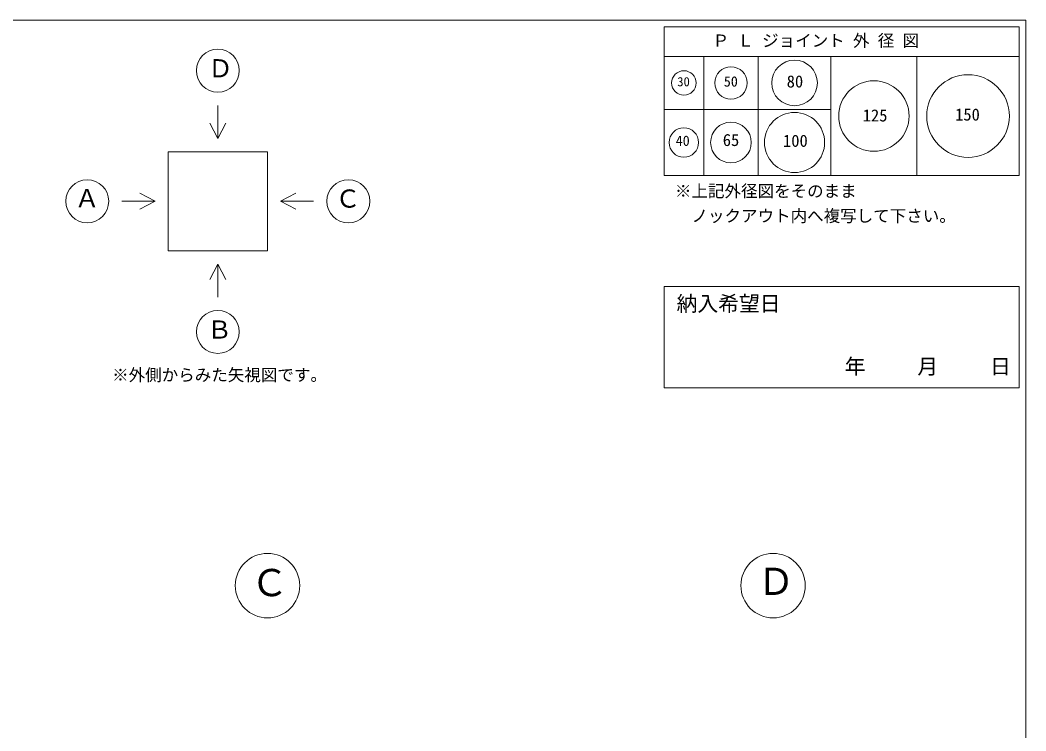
# Model space of a CAD drawing. Units: millimetres, scale not verified. Extents: x -4897 to 18483, y -2289 to 2289.
# Drawn here: x 1840 to 4883, y 139 to 2289 of the extents above; entities that cross this region are included whole.
import ezdxf
from ezdxf.enums import TextEntityAlignment as Align

# ---------------------------------------------------------------- set-up
doc = ezdxf.new("R2010")
doc.units = ezdxf.units.MM
doc.header["$LTSCALE"] = 10
for name, color, linetype, lineweight in [('0-2_waku', 7, 'Continuous', 18), ('0-3_gaikei', 7, 'Continuous', 18), ('0-7_hole', 7, 'Continuous', 18), ('0-D_文字１', 7, 'Continuous', 18)]:
    doc.layers.add(name, color=color, linetype=linetype, lineweight=lineweight)
doc.styles.add('ＭＳ ゴシック', font='')
doc.styles.get('ＭＳ ゴシック').set_extended_font_data('MS Gothic')

msp = doc.modelspace()

# ---------------------------------------------------------------- linework, layer by layer
at = {"layer": '0-2_waku'}
for p, q in [((4883.28, 2288.65), (4883.28, -1986.35)), ((3788.28, 2268.65), (3788.28, 1818.65)), ((3788.28, 2268.65), (4863.28, 2268.65)), ((3788.28, 2268.65), (4863.28, 2268.65)), ((3788.28, 2268.65), (4863.28, 2268.65)), ((3788.28, 2268.65), (3788.28, 1818.65)), ((3788.28, 2268.65), (4863.28, 2268.65)), ((3788.28, 2268.65), (4863.28, 2268.65)), ((3788.28, 2268.65), (4863.28, 2268.65)), ((4863.28, 2268.65), (4863.28, 1818.65)), ((4863.28, 2268.65), (4863.28, 1818.65)), ((3788.28, 2178.65), (4863.28, 2178.65)), ((3908.28, 2178.65), (3908.28, 1818.65)), ((4073.28, 2178.65), (4073.28, 1818.65)), ((4293.28, 2178.65), (4293.28, 1818.65)), ((4553.28, 2178.65), (4553.28, 1818.65)), ((3788.28, 2018.65), (4293.28, 2018.65)), ((3788.28, 1818.65), (4863.28, 1818.65)), ((3788.28, 1818.65), (4863.28, 1818.65)), ((3788.28, 1483.35), (3788.28, 1176.65)), ((3788.28, 1483.35), (4863.28, 1483.35)), ((4863.28, 1483.35), (4863.28, 1176.65)), ((3788.28, 1176.65), (4863.28, 1176.65))]:
    msp.add_line(p, q, dxfattribs=at)
msp.add_lwpolyline([(-1236.72, 2288.65), (4883.28, 2288.65), (4883.28, -1986.35)], dxfattribs=at)
at = {"layer": '0-3_gaikei'}
for p, q in [((2437.89, 2030.87), (2437.89, 1930.87)), ((2437.89, 1930.87), (2413.76, 1977.24)), ((2437.89, 1930.87), (2462.02, 1977.24)), ((2287.89, 1890.87), (2587.89, 1890.87)), ((2287.89, 1890.87), (2287.89, 1590.87)), ((2587.89, 1890.87), (2587.89, 1590.87)), ((2147.89, 1740.87), (2247.89, 1740.87)), ((2247.89, 1740.87), (2201.51, 1764.99)), ((2247.89, 1740.87), (2201.51, 1716.74)), ((2627.89, 1740.87), (2674.27, 1764.99)), ((2287.89, 1590.87), (2587.89, 1590.87)), ((2437.89, 1550.87), (2413.76, 1504.49)), ((2437.89, 1550.87), (2462.02, 1504.49)), ((2437.89, 1450.87), (2437.89, 1550.87))]:
    msp.add_line(p, q, dxfattribs=at)
msp.add_lwpolyline([(2727.89, 1740.87), (2627.89, 1740.87), (2674.27, 1716.74)], dxfattribs=at)
for centre, radius in [((2437.89, 2135.87), 65), ((2042.89, 1740.87), 65), ((2832.89, 1740.87), 65), ((2437.89, 1345.87), 65), ((2588.28, 578.65), 97.5), ((4118.28, 578.65), 97.5)]:
    msp.add_circle(centre, radius, dxfattribs=at)
at = {"layer": '0-7_hole'}
for centre, radius in [((4183.28, 2098.65), 69), ((3848.28, 2098.65), 37), ((3990.78, 2098.65), 49), ((4423.28, 1998.65), 106.5), ((4708.28, 1998.65), 125), ((4183.28, 1918.65), 91), ((3990.78, 1918.65), 61.5), ((3848.28, 1918.65), 44.5)]:
    msp.add_circle(centre, radius, dxfattribs=at)

# ---------------------------------------------------------------- texts
at = {"layer": '0-7_hole', "style": 'ＭＳ ゴシック'}
for s, height, p in [('30', 28.04, (3828.23, 2080.11)), ('50', 31.16, (3969.19, 2078.3)), ('80', 36.66, (4159.46, 2073.96)), ('125', 36.66, (4389.56, 1971.22)), ('150', 36.66, (4669.1, 1973.87)), ('40', 31.16, (3823.56, 1899.05)), ('65', 36.66, (3966, 1896.92)), ('100', 36.66, (4148.34, 1894.47))]:
    msp.add_text(s, height=height, dxfattribs=at).set_placement(p, align=Align.BOTTOM_LEFT)
at = {"layer": '0-D_文字１', "style": 'ＭＳ ゴシック'}
for s, height, p in [('Ｐ Ｌ ジョイント 外 径 図', 36.66, (3935.2, 2197.47)), ('Ｄ', 54.99, (2408.33, 2099)), ('Ａ', 54.99, (2004.64, 1706.48)), ('Ｃ', 54.99, (2794.14, 1705.05)), ('※上記外径図をそのまま', 36.66, (3821.24, 1742.45)), ('\u3000ノックアウト内へ複写して下さい。', 36.66, (3821.24, 1667.45)), ('納入希望日', 46.19, (3826.13, 1394.47)), ('Ｂ', 54.99, (2405.59, 1309)), ('\u3000\u3000\u3000年     月     日', 46.19, (4145.79, 1204.58)), ('※外側からみた矢視図です。', 36.66, (2118.1, 1186.5)), ('Ｃ', 82.48, (2537.83, 521.85)), ('Ｄ', 82.48, (4070.63, 525.57))]:
    msp.add_text(s, height=height, dxfattribs=at).set_placement(p, align=Align.BOTTOM_LEFT)

doc.saveas('drawing.dxf')
